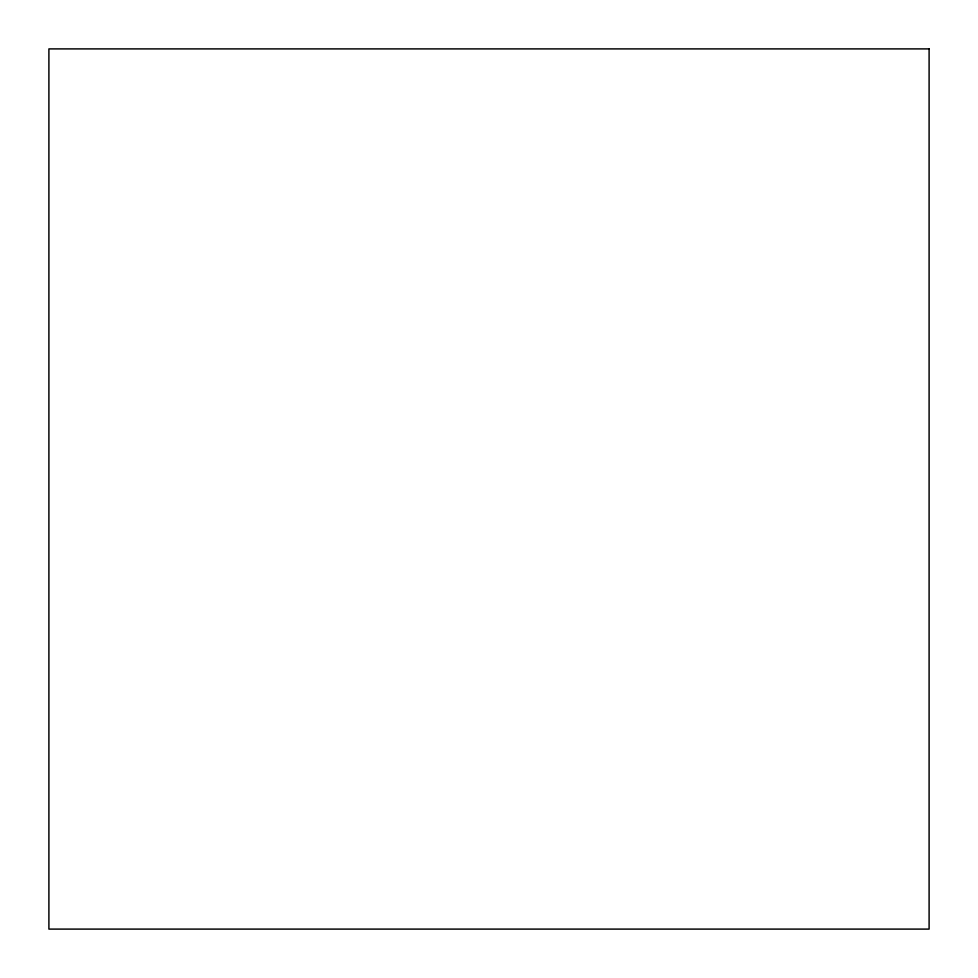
<?xml version="1.0" encoding="UTF-8"?>
<svg xmlns="http://www.w3.org/2000/svg" width="978" height="978" viewBox="0 0 978 978"><rect width="100%" height="100%" fill="white"/><g stroke="black" fill="none" stroke-linecap="round" stroke-linejoin="round"><path stroke-width="1.47" d="M929.1 48.9L48.9 48.9L48.9 929.1L929.1 929.1L929.1 48.9"/></g></svg>
